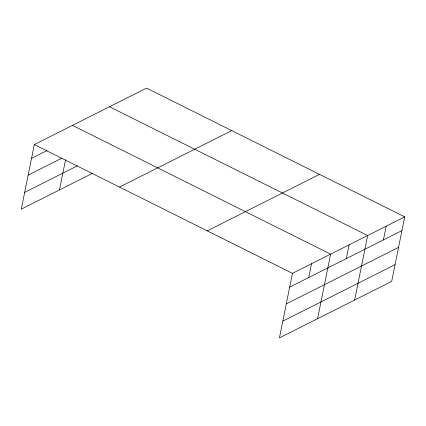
<?xml version="1.0" encoding="UTF-8"?>
<svg xmlns="http://www.w3.org/2000/svg" width="426" height="426" viewBox="0 0 426 426"><rect width="100%" height="100%" fill="white"/><g stroke="black" fill="none" stroke-linecap="round" stroke-linejoin="round"><path stroke-width="0.64" d="M404.7 216.866L292.454 273.343L279.44 337.893L391.686 281.41L404.7 216.866L146.56 88.107L34.314 144.59L21.3 209.134L92.453 173.334M59.464 189.932L65.551 159.745M308.759 277.507L311.534 263.742M317.604 318.691L330.619 254.141L72.479 125.382M346.365 258.587L349.139 244.822M354.645 300.048L367.659 235.503L109.519 106.745M383.405 239.945L386.18 226.185M31.54 158.35L47.153 150.495M28.159 175.113L61.701 158.232M24.681 192.376L77.314 165.895M119.498 187.078L231.749 130.596M207.265 230.855L319.516 174.372M289.68 287.108L401.926 230.626M286.299 303.866L398.544 247.389M282.816 321.135L395.062 264.652M34.314 144.59L292.454 273.343"/></g></svg>
